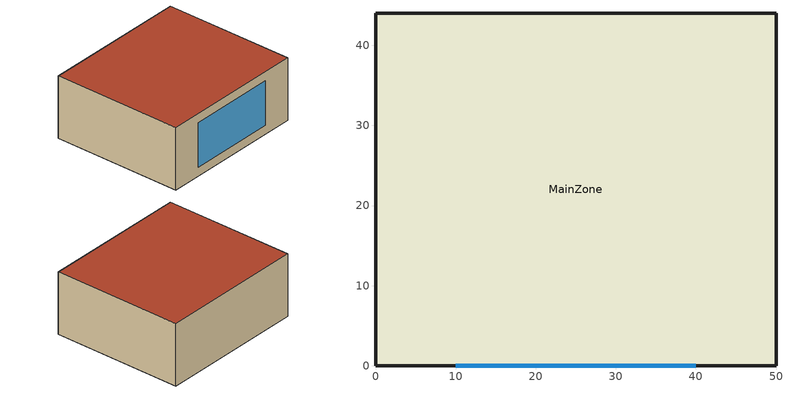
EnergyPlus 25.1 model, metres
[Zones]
MainZone
 floor ground (FloorConstruction): 0,0 0,44 50,44 50,0 z0
 wall outside (WallConstruction): 0,44 50,44 50,0 0,0 0,44 z0:21
 window (WindowConstruction): 40,0 10,0 z3:18
 roof outside (RoofConstruction): 50,0 50,44 0,44 0,0 z21
[Building]
Sjostaden_Minimal: North Axis=0; Terrain=City; Loads Convergence Tolerance Value=0.04; Temperature Convergence Tolerance Value=0.4; Solar Distribution=FullExterior; Maximum Number of Warmup Days=25; Minimum Number of Warmup Days=6
[Material] Roughness=MediumRough
Name | Thickness | Conductivity | Density | Specific Heat
Concrete | 0.2 | 1.7 | 2300 | 900
Insulation | 0.25 | 0.035 | 30 | 840
[Construction]
WallConstruction; RoofConstruction: Concrete, Insulation
FloorConstruction: Concrete
WindowConstruction: SimpleGlazing
[WindowMaterial:SimpleGlazingSystem]
SimpleGlazing: U-Factor=0.8; Solar Heat Gain Coefficient=0.5; Visible Transmittance=0.65
[Zone]
MainZone: 0, 0, 0, 1, 1, 3, 46200
[ZoneHVAC:IdealLoadsAirSystem]
MainZone_IdealLoads: Availability Schedule=AlwaysOn; Maximum Heating Supply Air Temperature=50; Minimum Cooling Supply Air Temperature=13; Maximum Heating Supply Air Humidity Ratio=0.0156; Minimum Cooling Supply Air Humidity Ratio=0.0077; Heating Limit=NoLimit; Cooling Limit=NoLimit; Dehumidification Control Type=None; Cooling Sensible Heat Ratio=0.7; Humidification Control Type=None; Demand Controlled Ventilation Type=None; Outdoor Air Economizer Type=NoEconomizer; Heat Recovery Type=None; Sensible Heat Recovery Effectiveness=0.7; Latent Heat Recovery Effectiveness=0.65
[Zone equipment]
MainZone: MainZone_IdealLoads
[ZoneControl:Thermostat]
MainZone_Thermostat: Zone or ZoneList=MainZone; Control Type Schedule=ThermostatType; Control 1=MainZone_DualSetpoint
[ThermostatSetpoint:DualSetpoint]
MainZone_DualSetpoint: Heating Setpoint Temperature Schedule=HeatingSetpoint; Cooling Setpoint Temperature Schedule=CoolingSetpoint
[Schedule:Constant]
AlwaysOn: 1
HeatingSetpoint: 21
CoolingSetpoint: 26
ThermostatType: 4
